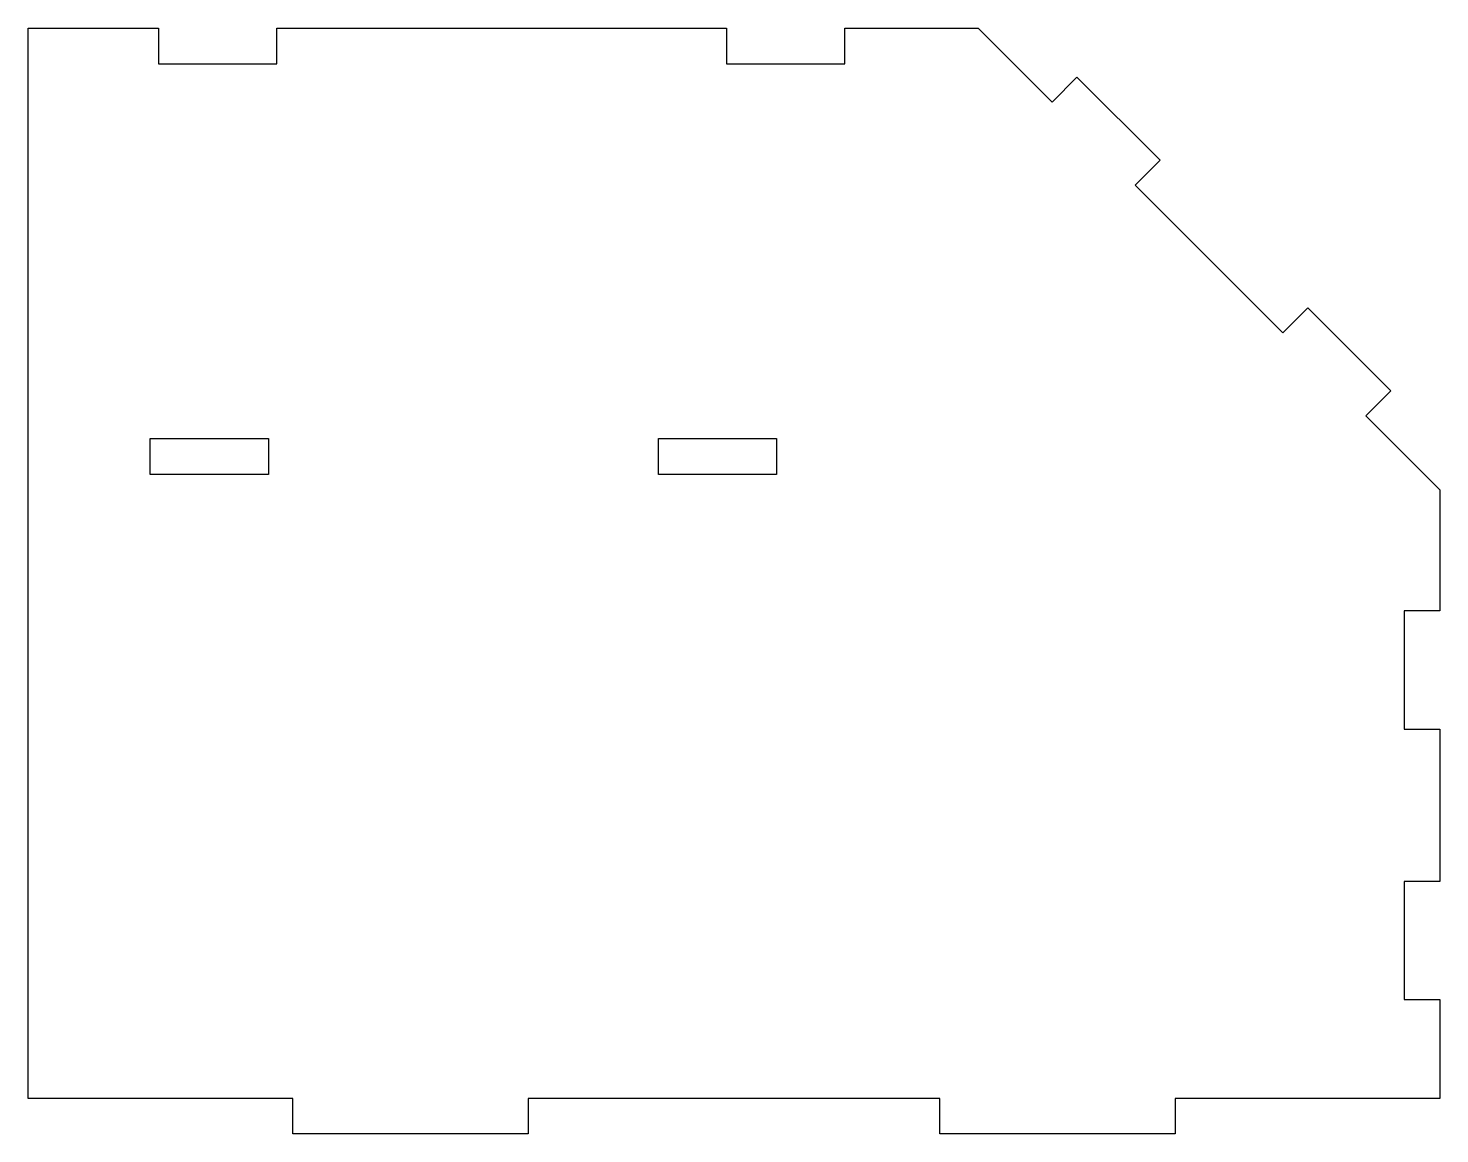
# Model space of a CAD drawing. Header units: millimetres. Extents: x 0 to 120, y 0 to 94.
import ezdxf

# ---------------------------------------------------------------- set-up
doc = ezdxf.new("R2010")
doc.units = ezdxf.units.MM
doc.layers.add('CUT', color=1, linetype='Continuous')

msp = doc.modelspace()

# ---------------------------------------------------------------- linework, layer by layer
at = {"layer": 'CUT'}
for points in [[(0, 3), (0, 94), (11.075, 94), (11.075, 90.975), (21.125, 90.975), (21.125, 94), (59.375, 94), (59.375, 90.975), (69.425, 90.975), (69.425, 94), (80.76, 94), (87.0345, 87.7255), (89.1558, 89.8469), (96.2269, 82.7758), (94.1055, 80.6545), (106.6545, 68.1055), (108.7758, 70.2269), (115.8469, 63.1558), (113.7255, 61.0345), (120, 54.76), (120, 44.4522), (116.975, 44.4522), (116.975, 34.4022), (120, 34.4022), (120, 21.453), (116.975, 21.453), (116.975, 11.403), (120, 11.403), (120, 3), (97.5, 3), (97.5, 0), (77.5, 0), (77.5, 3), (42.5, 3), (42.5, 0), (22.5, 0), (22.5, 3), (0, 3)], [(20.425, 56.0534), (10.375, 56.0534), (10.375, 59.1034), (20.425, 59.1034), (20.425, 56.0534)], [(53.575, 56.0534), (53.575, 59.1034), (63.625, 59.1034), (63.625, 56.0534), (53.575, 56.0534)]]:
    msp.add_lwpolyline(points, close=True, dxfattribs=at)

doc.saveas('drawing.dxf')
